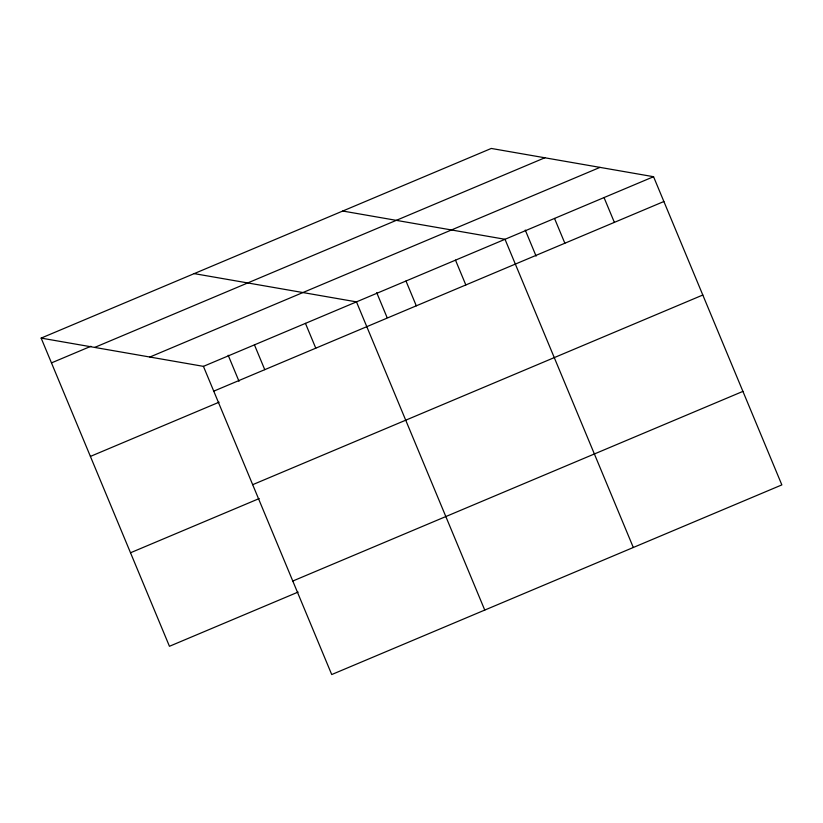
<?xml version="1.0" encoding="UTF-8"?>
<svg xmlns="http://www.w3.org/2000/svg" width="823" height="823" viewBox="0 0 823 823"><rect width="100%" height="100%" fill="white"/><g stroke="black" fill="none" stroke-linecap="round" stroke-linejoin="round"><path stroke-width="1.23" d="M41.15 338.099L491.28 148.449L653.555 176.708L781.85 484.901L331.72 674.551L203.425 366.358L41.15 338.099L169.445 646.292L298.142 592.066M51.479 362.892L90.89 346.288M94.696 347.419L544.836 157.769M149.879 357.028L600.008 167.378M203.425 366.358L653.555 176.708M213.743 391.162L663.883 201.512M90.407 456.415L219.103 402.19M252.682 484.675L702.811 295.025M130.507 552.768L259.214 498.553M292.782 581.038L742.922 391.388M342.738 211.027L505.013 239.287L633.309 547.49M194.197 273.617L356.472 301.876L484.757 610.08M604.041 197.571L614.37 222.375M554.527 218.434L564.856 243.227M525.259 230.07L536.102 256.118M455.5 260.15L465.828 284.953M405.986 281.013L416.304 305.817M376.718 292.649L387.067 317.513M305.456 323.367L315.775 348.17M254.441 344.858L264.759 369.661M228.177 355.238L239.009 381.286"/></g></svg>
